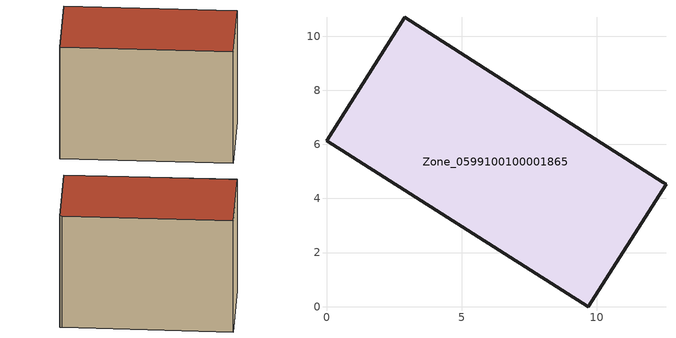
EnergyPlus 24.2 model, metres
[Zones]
Zone_0599100100001865
 floor ground (C_G): 2.89,10.7 12.44,4.6 12.56,4.53 9.69,0 0,6.13 z1.63
 wall outside (C_F): 12.44,4.6 2.89,10.7 0,6.13 9.69,0 12.56,4.53 12.44,4.6 z1.63:10.15
 roof outside (C_R): 9.69,0 12.56,4.53 12.44,4.6 2.89,10.7 0,6.13 z10.15
[BUILDING]
Pand.0599100100001865: North Axis=0; Terrain=City; Loads Convergence Tolerance Value=0.04; Temperature Convergence Tolerance Value=0.4; Solar Distribution=FullExterior; Maximum Number of Warmup Days=25; Minimum Number of Warmup Days=1
[Site:Location]
Rotterdam.The.Hague.AP_ZH_NLD Design_Conditions: Latitude=51.96; Longitude=4.45; Time Zone=1; Elevation=-4.5
[SITE:GROUNDTEMPERATURE:BUILDINGSURFACE]
18, 18, 18, 18, 18, 18, 18, 18, 18, 18, 18, 18
[MATERIAL] Thermal Absorptance=0.9; Solar Absorptance=0.7; Visible Absorptance=0.7
Name | Roughness | Thickness | Conductivity | Density | Specific Heat
G.TI.2006-2014 | MediumSmooth | 0.15 | 0.06 | 540 | 1210
F.TI.2006-2014 | Rough | 0.3 | 0.12 | 1920 | 840
R.TI.2006-2014 | MediumRough | 0.2 | 0.08 | 1500 | 1000
[CONSTRUCTION]
C_G: G.TI.2006-2014
C_F: F.TI.2006-2014
C_R: R.TI.2006-2014
[ZONE]
Zone_0599100100001865: Type=1; Multiplier=1; Ceiling Height=Autocalculate; Volume=Autocalculate; Floor Area=autocalculate; Part of Total Floor Area=Yes
[ZONEINFILTRATION:DESIGNFLOWRATE]
Infil_Zone_0599100100001865: Zone or ZoneList or Space or SpaceList=Zone_0599100100001865; Schedule=AlwaysOn; Design Flow Rate Calculation Method=Flow/Area; Flow Rate per Floor Area=0.0015; Constant Term Coefficient=1; Temperature Term Coefficient=0; Velocity Term Coefficient=0; Velocity Squared Term Coefficient=0
[HVACTEMPLATE:ZONE:IDEALLOADSAIRSYSTEM]
Zone_0599100100001865: Maximum Heating Supply Air Temperature=50; Minimum Cooling Supply Air Temperature=13; Maximum Heating Supply Air Humidity Ratio=0.0156; Minimum Cooling Supply Air Humidity Ratio=0.0077; Heating Limit=NoLimit; Cooling Limit=NoLimit; Dehumidification Control Type=ConstantSensibleHeatRatio; Cooling Sensible Heat Ratio=0.7; Dehumidification Setpoint=60; Humidification Control Type=None; Humidification Setpoint=30; Outdoor Air Method=None; Outdoor Air Flow Rate per Person=0.00944; Outdoor Air Flow Rate per Zone Floor Area=0; Outdoor Air Flow Rate per Zone=0; Demand Controlled Ventilation Type=None; Outdoor Air Economizer Type=NoEconomizer; Heat Recovery Type=None; Sensible Heat Recovery Effectiveness=0.7; Latent Heat Recovery Effectiveness=0.65
[ZONECONTROL:THERMOSTAT]
ThermostatControl_Zone_0599100100001865: Zone or ZoneList=Zone_0599100100001865; Control Type Schedule=DualSetpointControlType; Control 1=Thermostat_Zone_0599100100001865; Temperature Difference Between Cutout And Setpoint=0
[THERMOSTATSETPOINT:DUALSETPOINT]
Thermostat_Zone_0599100100001865: Heating Setpoint Temperature Schedule=HeatingSetpoint_Zone_0599100100001865; Cooling Setpoint Temperature Schedule=CoolingSetpoint_Zone_0599100100001865
[SCHEDULE:COMPACT]
HeatingSetpoint_Zone_0599100100001865: Through: 12/31, For: AllDays, Until: 24:00, 21
CoolingSetpoint_Zone_0599100100001865: Through: 12/31, For: AllDays, Until: 24:00, 24
DualSetpointControlType: Through: 12/31, For: AllDays, Until: 24:00, 4
AlwaysOn: Through: 12/31, For: AllDays, Until: 24:00, 1
